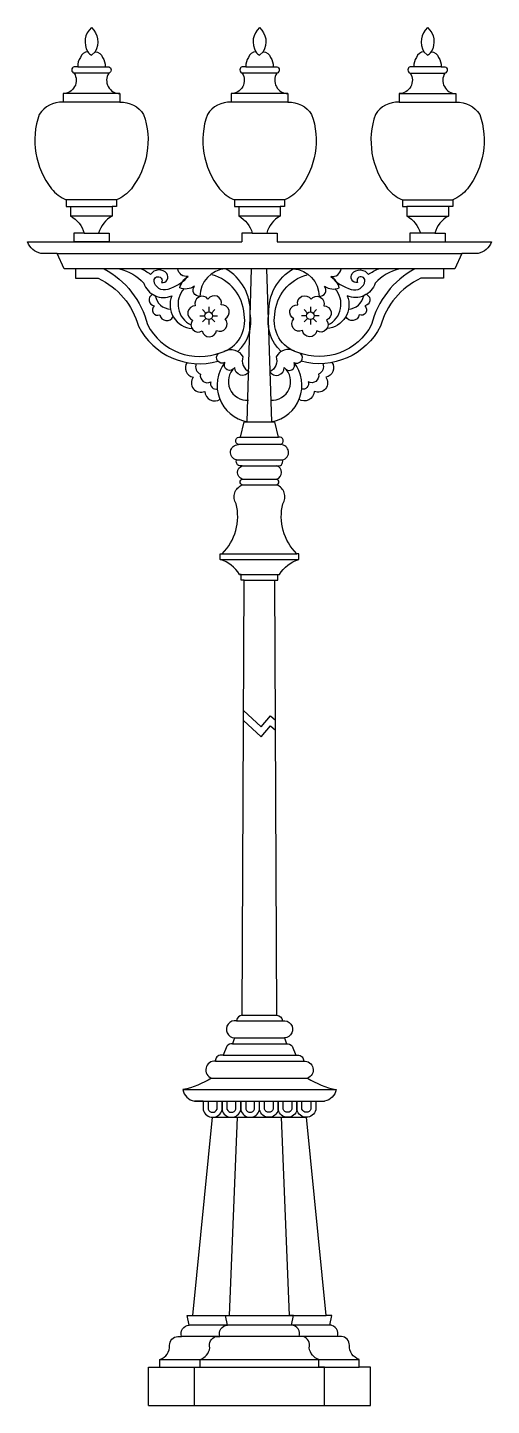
# Model space of a CAD drawing. Extents: x 5924 to 7135, y 963 to 4563.
import ezdxf

# ---------------------------------------------------------------- set-up
doc = ezdxf.new("R2010")
doc.units = 0
doc.header["$MEASUREMENT"] = 0
for name, color, linetype in [('2', 4, 'CONTINUOUS'), ('3', 3, 'CONTINUOUS'), ('4', 4, 'CONTINUOUS'), ('7', 7, 'CONTINUOUS')]:
    doc.layers.add(name, color=color, linetype=linetype)

msp = doc.modelspace()

# ---------------------------------------------------------------- linework, layer by layer
at = {"layer": '2'}
for p, q in [((6049.1, 3933), (6049.1, 3908)), ((6497, 3533.4), (6508.7, 3933)), ((6561.3, 3533.4), (6548.7, 3933)), ((7009.2, 3933), (7009.2, 3908)), ((6380.1, 3826.6), (6389.4, 3817.3)), ((6396.5, 3833.4), (6396.5, 3820.3)), ((6412.8, 3826.6), (6403.5, 3817.3)), ((6645.5, 3826.6), (6654.8, 3817.3)), ((6661.9, 3833.4), (6661.9, 3820.3)), ((6678.2, 3826.6), (6668.9, 3817.3)), ((6373.4, 3810.3), (6386.5, 3810.3)), ((6389.4, 3803.2), (6380.1, 3793.9)), ((6396.5, 3800.3), (6396.5, 3787.2)), ((6403.5, 3803.2), (6412.8, 3793.9)), ((6406.5, 3810.3), (6419.6, 3810.3)), ((6651.9, 3810.3), (6638.8, 3810.3)), ((6654.8, 3803.2), (6645.5, 3793.9)), ((6661.9, 3800.3), (6661.9, 3787.2)), ((6668.9, 3803.2), (6678.2, 3793.9)), ((6685, 3810.3), (6671.9, 3810.3)), ((6426.7, 3188.4), (6431.7, 3188.4)), ((6631.7, 3188.4), (6626.7, 3188.4)), ((6576.7, 3134.2), (6581.7, 3134.2)), ((6574.1, 1983.2), (6569.2, 3119.2)), ((6382.4, 1758.2), (6359.2, 1758.2)), ((6684.7, 1758.2), (6699.2, 1758.2)), ((6239.2, 963.2), (6819.2, 963.2))]:
    msp.add_line(p, q, dxfattribs=at)
for points in [[(6575.2, 4003), (7134.7, 4003, -0.25844), (7099.7, 3973), (7057.2, 3973), (7039, 3933), (6019.1, 3933), (6001, 3973), (5958.6, 3973, -0.25844), (5923.6, 4003), (6483.1, 4003)], [(6123.4, 3933, -0.208566), (6236.8, 3787.1, 0.384641), (6429.3, 3714.2, 0.387893), (6488.8, 3813.8, 0.320902), (6405.2, 3917.3)], [(6163.7, 3933, -0.146014), (6227, 3895.2, 0.441604), (6299.9, 3862.4, 0.50103), (6352.9, 3776.6)], [(6342.5, 3913.1, -0.153545), (6289.5, 3879.2, -0.491855), (6254.1, 3901.3, -1.345902), (6273.3, 3896.9, 0.683003), (6287, 3920.4, 0.503457), (6244.8, 3917.9, 0.070727), (6217.9, 3933.1)], [(6440.8, 3933.2, 0.38368), (6373.5, 3860.6, -0.629969), (6359.1, 3887.2, -0.262326), (6321, 3883.1, -0.183766), (6342.5, 3913.1, -0.442975), (6316.3, 3933)], [(6472.2, 3717.1, 0.26656), (6504.8, 3816.3, 0.280516), (6440.8, 3933.2)], [(6586.1, 3717.1, -0.26656), (6553.6, 3816.3, -0.280516), (6617.5, 3933.2)], [(6934.9, 3933, 0.208566), (6821.5, 3787.1, -0.384641), (6629, 3714.2, -0.387893), (6569.5, 3813.8, -0.320902), (6653.2, 3917.3)], [(6617.5, 3933.2, -0.38368), (6684.9, 3860.6, 0.629969), (6699.2, 3887.2, 0.262326), (6737.4, 3883.1, 0.183766), (6715.8, 3913.1, 0.442975), (6742, 3933)], [(6894.6, 3933, 0.146014), (6831.3, 3895.2, -0.441604), (6758.4, 3862.4, -0.50103), (6705.5, 3776.6)], [(6715.8, 3913.1, 0.153545), (6768.9, 3879.2, 0.491855), (6804.2, 3901.3, 1.345902), (6785.1, 3896.9, -0.683003), (6771.3, 3920.4, -0.503457), (6813.5, 3917.9, -0.070727), (6840.5, 3933.1)], [(6049.1, 3908), (6107.9, 3908, -0.221618), (6213.1, 3782.8, 0.355996), (6420.6, 3691.3, 0.355996)], [(7009.2, 3908), (6950.4, 3908, 0.221618), (6845.2, 3782.8, -0.355996), (6637.7, 3691.3, -0.355996)], [(6249, 3865.7, 0.726951), (6254.5, 3836.1, 0.876846), (6269, 3812.7, 0.74046), (6303.9, 3807.9, 0.74046)], [(6809.3, 3865.7, -0.726951), (6803.8, 3836.1, -0.876846), (6789.3, 3812.7, -0.74046), (6754.4, 3807.9, -0.74046)], [(6437, 3717.8, -0.410128), (6485.7, 3703.2, 0.367175), (6502.3, 3663.9, -0.741293), (6464.4, 3674.8, -0.985422), (6438.9, 3688.2, -0.897555), (6421.8, 3711.5)], [(6621.4, 3717.8, 0.410128), (6572.6, 3703.2, -0.367175), (6556, 3663.9, 0.741293), (6593.9, 3674.8, 0.985422), (6619.4, 3688.2, 0.897555), (6636.5, 3711.5)], [(6340.1, 3687.9, 0.565234), (6356.1, 3650.1, 0.774008), (6386.3, 3612.6, 0.587663), (6426.8, 3592.1, 0.587663)], [(6363.5, 3685.1, 0.36779), (6374.9, 3657.4, 0.644966), (6402, 3637.6, 0.624014), (6419.9, 3619.1, 0.624014)], [(6718.2, 3687.9, -0.565234), (6702.2, 3650.1, -0.774008), (6672, 3612.6, -0.587663), (6631.6, 3592.1, -0.587663)], [(6694.8, 3685.1, -0.36779), (6683.5, 3657.4, -0.644966), (6656.4, 3637.6, -0.624014), (6638.4, 3619.1, -0.624014)], [(6484.1, 1983.2), (6489.2, 3119.2), (6481.7, 3119.2), (6481.7, 3134.2), (6476.7, 3134.2, 0.191467), (6426.7, 3173.4), (6426.7, 3188.4), (6431.7, 3188.4, 0.270281), (6467.9, 3319.1, -0.461857), (6484.2, 3368.4, -0.754423), (6484.2, 3383.4, -0.704275), (6484.2, 3418.4, -0.639839), (6469.2, 3433.4, -0.914678), (6474.2, 3473.4, -0.920818), (6479.2, 3493.4), (6489.2, 3533.4), (6497, 3533.4)], [(6569.2, 3119.2), (6576.7, 3119.2), (6576.7, 3134.2), (6581.7, 3134.2, -0.191467), (6631.7, 3173.4), (6631.7, 3188.4), (6626.7, 3188.4, -0.270281), (6590.4, 3319.1, 0.461857), (6574.2, 3368.4, 0.754423), (6574.2, 3383.4, 0.704275), (6574.2, 3418.4, 0.639839), (6589.2, 3433.4, 0.914678), (6584.2, 3473.4, 0.920818), (6579.2, 3493.4), (6569.2, 3533.4), (6561.3, 3533.4)], [(6484.1, 1983.2), (6484.1, 1983.2, 0.339123), (6469.1, 1968.2, 1.056522), (6464.1, 1923.2), (6459.1, 1908.2, 0.2411), (6443.7, 1901.4), (6434.2, 1878), (6429.2, 1878, 0.487538), (6414.2, 1863, 0.868612), (6404.2, 1818, -0.079259), (6329.2, 1788.2, 0.315796), (6359.2, 1758.2)], [(6574.3, 1983.2), (6574.3, 1983.2, -0.339123), (6589.3, 1968.2, -1.056522), (6594.3, 1923.2), (6599.3, 1908.2, -0.2411), (6614.6, 1901.4), (6624.2, 1878), (6629.2, 1878, -0.487538), (6644.2, 1863, -0.868612), (6654.2, 1818, 0.079259), (6729.2, 1788.2, -0.315796), (6699.2, 1758.2)], [(6239.2, 963.2), (6239.2, 1063.2), (6269.2, 1063.2), (6269.2, 1083.2, 0.33234), (6294.4, 1120.2, -0.414228), (6315.5, 1143.2), (6325.5, 1143.2, -0.48063), (6345.5, 1173.2), (6340.5, 1198.2), (6355.5, 1198.2), (6406.8, 1716.1)], [(6359.2, 963.2), (6359.2, 1063.2), (6374.2, 1063.2), (6374.2, 1083.2, 0.274932), (6399.4, 1113.6, -0.410442), (6415.5, 1143.2), (6425.5, 1143.2, -0.48063), (6445.5, 1173.2), (6440.5, 1198.2), (6450.5, 1198.2), (6472, 1716.1)], [(6699.2, 963.2), (6699.2, 1063.2), (6684.2, 1063.2), (6684.2, 1083.2, -0.274932), (6658.9, 1113.6, 0.410442), (6642.9, 1143.2), (6632.9, 1143.2, 0.48063), (6612.9, 1173.2), (6617.9, 1198.2), (6607.9, 1198.2), (6586.4, 1716.1)], [(6819.2, 963.2), (6819.2, 1063.2), (6789.2, 1063.2), (6789.2, 1083.2, -0.33234), (6763.9, 1120.2, 0.414228), (6742.9, 1143.2), (6732.9, 1143.2, 0.48063), (6712.9, 1173.2), (6717.9, 1198.2), (6702.9, 1198.2), (6651.5, 1716.1)]]:
    msp.add_lwpolyline(points, format="xyb", dxfattribs=at)
for points in [[(6361.4, 3835.9, 0.854203), (6354.6, 3798.8, 0.854203), (6379.3, 3770.4, 0.854203), (6416.9, 3771.9, 0.854203), (6439.2, 3802.4, 0.854203), (6429.3, 3838.7, 0.854203), (6394.7, 3853.7, 0.854203)], [(6696.9, 3835.9, -0.854203), (6703.8, 3798.8, -0.854203), (6679.1, 3770.4, -0.854203), (6641.4, 3771.9, -0.854203), (6619.1, 3802.4, -0.854203), (6629.1, 3838.7, -0.854203), (6663.7, 3853.7, -0.854203)]]:
    msp.add_lwpolyline(points, format="xyb", close=True, dxfattribs=at)
for centre in [(6396.5, 3810.3), (6661.9, 3810.3)]:
    msp.add_circle(centre, 10, dxfattribs=at)
for centre, radius, start, end in [((6298.6, 3869.5), 42.1, 189.7505, 267.3), ((6376.6, 3840.1), 60.2, 137.7725, 243.8301), ((6681.7, 3840.1), 60.2, 296.1699, 42.2275), ((6759.7, 3869.5), 42.1, 272.7, 350.2495), ((6515.2, 3628.5), 96.8, 141.9823, 259.1476), ((6496.3, 3638.2), 48.6, 131.071, 275.2827), ((6562, 3638.2), 48.6, 264.7173, 48.929), ((6543.1, 3628.5), 96.8, 280.8524, 38.0177)]:
    msp.add_arc(centre, radius, start, end, dxfattribs=at)
at = {"layer": '3'}
for p, q in [((6135.4, 4444), (6045.3, 4444)), ((6054.6, 4460.9), (6126.1, 4460.9)), ((6574.2, 4444), (6484.1, 4444)), ((6493.4, 4460.9), (6564.9, 4460.9)), ((6923, 4444), (7013.1, 4444)), ((7003.7, 4460.9), (6932.3, 4460.9)), ((6164.5, 4390.6), (6016.2, 4390.6)), ((6164.5, 4368.1), (6016.2, 4368.1)), ((6603.3, 4390.6), (6455, 4390.6)), ((6603.3, 4368.1), (6455, 4368.1)), ((6893.9, 4390.6), (7042.2, 4390.6)), ((6893.9, 4368.1), (7042.2, 4368.1)), ((6156, 4112.9), (6024.7, 4112.9)), ((6156, 4112.9), (6024.7, 4112.9)), ((6594.8, 4112.9), (6463.5, 4112.9)), ((6594.8, 4112.9), (6463.5, 4112.9)), ((6902.4, 4112.9), (7033.7, 4112.9)), ((6902.4, 4112.9), (7033.7, 4112.9)), ((6035.9, 4095.4), (6144.7, 4095.4)), ((6144.7, 4070.6), (6035.9, 4070.6)), ((6474.8, 4095.4), (6583.5, 4095.4)), ((6583.5, 4070.6), (6474.8, 4070.6)), ((7022.4, 4095.4), (6913.6, 4095.4)), ((6913.6, 4070.6), (7022.4, 4070.6)), ((6071.5, 4025.9), (6109.1, 4025.9)), ((6510.4, 4025.9), (6548, 4025.9)), ((6986.8, 4025.9), (6949.2, 4025.9)), ((6001, 3973), (7057.2, 3973)), ((6489.2, 3533.4), (6569.2, 3533.4)), ((6479.2, 3493.4), (6579.2, 3493.4)), ((6584.2, 3473.4), (6474.2, 3473.4)), ((6469.2, 3433.4), (6589.2, 3433.4)), ((6484.2, 3418.4), (6576.9, 3418.4)), ((6484.2, 3383.4), (6574.2, 3383.4)), ((6484.2, 3368.4), (6574.2, 3368.4)), ((6426.7, 3188.4), (6626.7, 3188.4)), ((6426.7, 3173.4), (6631.7, 3173.4)), ((6476.7, 3134.2), (6581.7, 3134.2)), ((6489.2, 3119.2), (6569.2, 3119.2)), ((6469.1, 1968.2), (6589.3, 1968.2)), ((6459.1, 1908.2), (6599.3, 1908.2)), ((6464.1, 1923.2), (6594.3, 1923.2)), ((6434.2, 1878), (6624.2, 1878)), ((6414.2, 1863), (6644.2, 1863)), ((6404.2, 1818), (6654.2, 1818)), ((6329.2, 1788.2), (6729.2, 1788.2)), ((6359.2, 1758.2), (6699.2, 1758.2)), ((6406.8, 1716.1), (6651.5, 1716.1)), ((6355.5, 1198.2), (6702.9, 1198.2)), ((6716.5, 1173.2), (6345.5, 1173.2)), ((6732.9, 1143.2), (6325.5, 1143.2)), ((6269.2, 1083.2), (6789.2, 1083.2)), ((6269.2, 1063.2), (6789.2, 1063.2))]:
    msp.add_line(p, q, dxfattribs=at)
for points in [[(6090.4, 4490.7), (6099.8, 4500)], [(6529.2, 4490.7), (6538.6, 4500)], [(6968, 4490.7), (6958.6, 4500)], [(6487.6, 2779.1), (6533.8, 2736), (6557.8, 2764.9), (6570.7, 2754)], [(6487.5, 2753), (6533.8, 2709.7), (6557.8, 2738.5), (6570.9, 2727.6)]]:
    msp.add_lwpolyline(points, dxfattribs=at)
for points in [[(6395.4, 1758.2), (6395.4, 1737.1, 0.699456), (6418.2, 1737.1), (6418.2, 1758.2)], [(6444.3, 1758.2), (6444.3, 1737.1, 0.699456), (6467.2, 1737.1), (6467.2, 1758.2)], [(6493.3, 1758.2), (6493.3, 1737.1, 0.699456), (6516.1, 1737.1), (6516.1, 1758.2)], [(6565.1, 1758.2), (6565.1, 1737.1, -0.699456), (6542.2, 1737.1), (6542.2, 1758.2)], [(6614, 1758.2), (6614, 1737.1, -0.699456), (6591.2, 1737.1), (6591.2, 1758.2)], [(6662.9, 1758.2), (6662.9, 1737.1, -0.699456), (6640.1, 1737.1), (6640.1, 1758.2)]]:
    msp.add_lwpolyline(points, format="xyb", dxfattribs=at)
for centre, start, end in [((6103.1, 4513), 210.4894, 240.2524), ((6541.9, 4513), 210.4894, 240.2524), ((6955.3, 4513), 299.7476, 329.5106)]:
    msp.add_arc(centre, 25.7, start, end, dxfattribs=at)
at = {"layer": '4'}
for points in [[(6090.3, 4563.2, 0.362146), (6080.9, 4500, 0.313663), (6061.5, 4484.9, 0.161244), (6054.6, 4460.9), (6045.3, 4460.9, 0.741505), (6045.3, 4444, -0.587011), (6016.2, 4390.6), (6016.2, 4368.1)], [(6090.3, 4563.2, -0.362141), (6099.8, 4500, -0.313663), (6119.2, 4484.9, -0.161244), (6126.1, 4460.9), (6135.4, 4460.9, -0.741505), (6135.4, 4444, 0.587011), (6164.5, 4390.6), (6164.5, 4368.1)], [(6529.2, 4563.2, 0.362146), (6519.8, 4500, 0.313663), (6500.4, 4484.9, 0.161244), (6493.4, 4460.9), (6484.1, 4460.9, 0.741505), (6484.1, 4444, -0.587011), (6455, 4390.6), (6455, 4368.1)], [(6529.2, 4563.2, -0.362141), (6538.6, 4500, -0.313663), (6558, 4484.9, -0.161244), (6564.9, 4460.9), (6574.3, 4460.9, -0.741505), (6574.3, 4444, 0.587011), (6603.4, 4390.6), (6603.4, 4368.1)], [(6968, 4563.2, 0.362141), (6958.6, 4500, 0.313663), (6939.2, 4484.9, 0.161244), (6932.2, 4460.9), (6922.9, 4460.9, 0.741505), (6922.9, 4444, -0.587011), (6893.8, 4390.6), (6893.8, 4368.1)], [(6968, 4563.2, -0.362146), (6977.4, 4500, -0.313663), (6996.8, 4484.9, -0.161244), (7003.7, 4460.9), (7013.1, 4460.9, -0.741505), (7013.1, 4444, 0.587011), (7042.2, 4390.6), (7042.2, 4368.1)], [(6024.7, 4112.9), (6024.7, 4095.4), (6035.9, 4095.4), (6035.9, 4070.6, -0.202407), (6071.5, 4025.9), (6044.3, 4025.9), (6044.3, 4003)], [(6156, 4112.9), (6156, 4095.4), (6144.7, 4095.4), (6144.7, 4070.6, 0.202407), (6109.1, 4025.9), (6136.4, 4025.9), (6136.4, 4003)], [(6463.5, 4112.9), (6463.5, 4095.4), (6474.8, 4095.4), (6474.8, 4070.6, -0.202407), (6510.4, 4025.9), (6483.1, 4025.9), (6483.1, 4003)], [(6594.8, 4112.9), (6594.8, 4095.4), (6583.5, 4095.4), (6583.5, 4070.6, 0.202407), (6548, 4025.9), (6575.2, 4025.9), (6575.2, 4003)], [(6902.4, 4112.9), (6902.4, 4095.4), (6913.6, 4095.4), (6913.6, 4070.6, -0.202407), (6949.2, 4025.9), (6922, 4025.9), (6922, 4003)], [(7033.7, 4112.9), (7033.7, 4095.4), (7022.4, 4095.4), (7022.4, 4070.6, 0.202407), (6986.8, 4025.9), (7014.1, 4025.9), (7014.1, 4003)]]:
    msp.add_lwpolyline(points, format="xyb", dxfattribs=at)
at = {"layer": '7'}
for p, q in [((6136.4, 4003), (6044.3, 4003)), ((6918.3, 4003), (7017.7, 4003)), ((6922, 4003), (7014.1, 4003)), ((6484.1, 1983.2), (6574.1, 1983.2))]:
    msp.add_line(p, q, dxfattribs=at)
for points in [[(6016.2, 4368.1, 0.275036), (5954.1, 4336.2, 0.25648), (5986, 4142.2, 0.117436), (6024.7, 4112.9)], [(6164.5, 4368.1, -0.275036), (6226.5, 4336.2, -0.25648), (6194.6, 4142.2, -0.117436), (6156, 4112.9)], [(6455, 4368.1, 0.275036), (6393, 4336.2, 0.25648), (6424.9, 4142.2, 0.117436), (6463.5, 4112.9)], [(6603.3, 4368.1, -0.275036), (6665.3, 4336.2, -0.25648), (6633.5, 4142.2, -0.117436), (6594.8, 4112.9)], [(6893.9, 4368.1, 0.275036), (6831.8, 4336.2, 0.25648), (6863.7, 4142.2, 0.117436), (6902.4, 4112.9)], [(7042.2, 4368.1, -0.275036), (7104.2, 4336.2, -0.25648), (7072.3, 4142.2, -0.117436), (7033.7, 4112.9)], [(6382.4, 1758.2), (6382.4, 1735.2, 0.782801), (6431.3, 1735.2), (6431.3, 1758.2)], [(6431.3, 1758.2), (6431.3, 1735.2, 0.782801), (6480.2, 1735.2), (6480.2, 1758.2)], [(6480.2, 1758.2), (6480.2, 1735.2, 0.782801), (6529.2, 1735.2), (6529.2, 1758.2)], [(6578.1, 1758.2), (6578.1, 1735.2, -0.782801), (6529.2, 1735.2), (6529.2, 1758.2)], [(6627, 1758.2), (6627, 1735.2, -0.782801), (6578.1, 1735.2), (6578.1, 1758.2)], [(6676, 1758.2), (6676, 1735.2, -0.782801), (6627, 1735.2), (6627, 1758.2)]]:
    msp.add_lwpolyline(points, format="xyb", dxfattribs=at)

doc.saveas('drawing.dxf')
